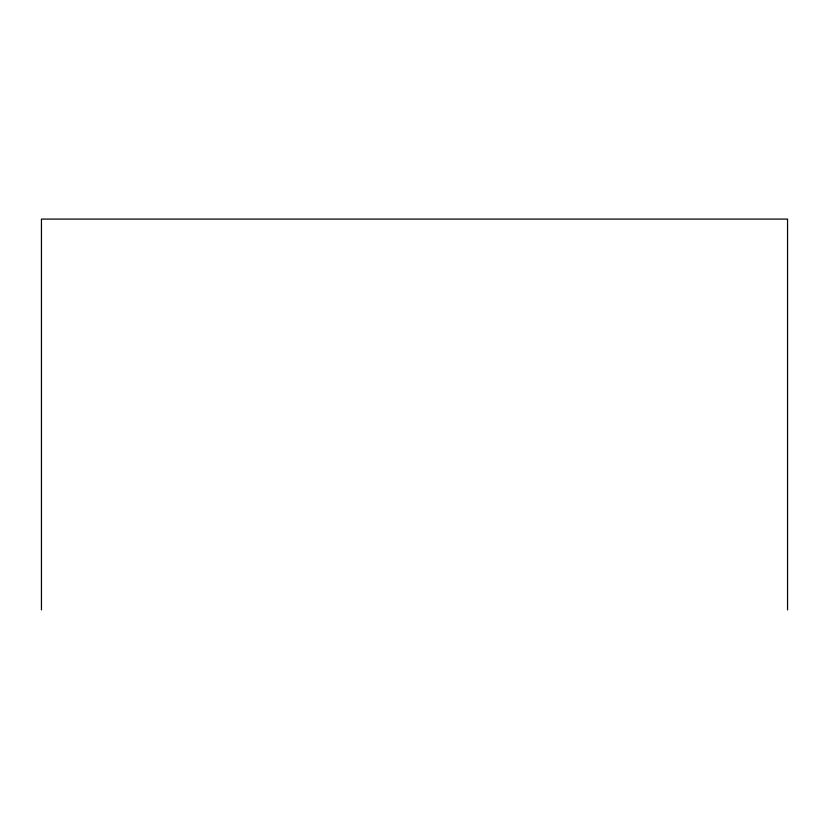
<?xml version="1.0" encoding="UTF-8"?>
<svg xmlns="http://www.w3.org/2000/svg" width="829" height="829" viewBox="0 0 829 829"><rect width="100%" height="100%" fill="white"/><g stroke="black" fill="none" stroke-linecap="round" stroke-linejoin="round"><path stroke-width="1.24" d="M787.55 609.906L787.55 219.094L41.45 219.094L41.45 609.906"/></g></svg>
